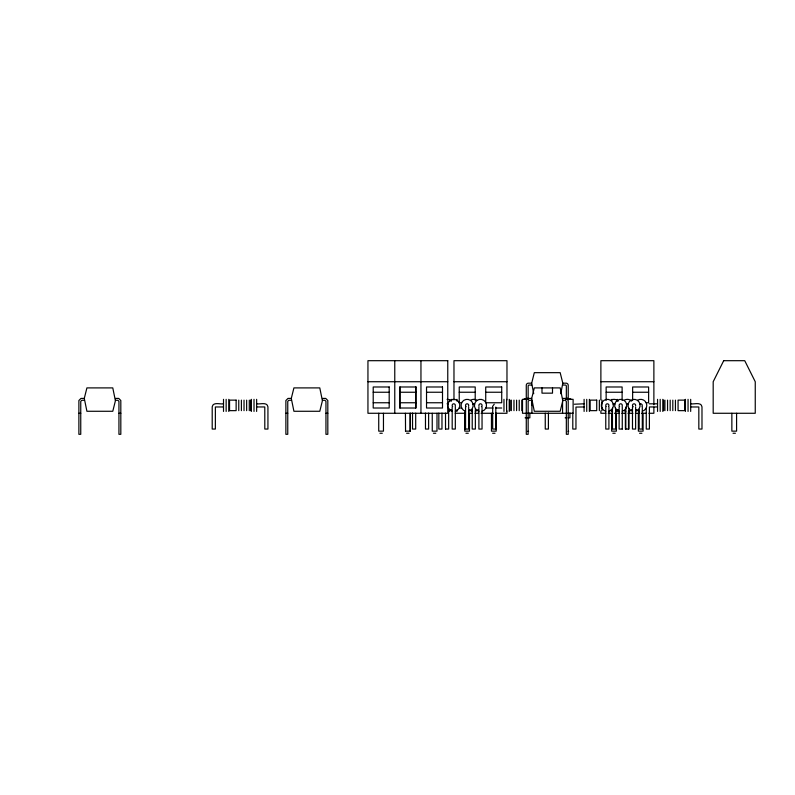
<?xml version="1.0" encoding="UTF-8"?>
<svg xmlns="http://www.w3.org/2000/svg" width="795" height="795" viewBox="0 0 795 795"><rect width="100%" height="100%" fill="white"/><g stroke="black" fill="none" stroke-linecap="round" stroke-linejoin="round"><path stroke-width="1.19" d="M84.28 398.414L86.913 387.9L112.781 387.9L115.414 400.76L112.781 411.273L86.913 411.273L84.28 398.414L80.981 398.414L78.884 400.521L78.884 434.309L80.752 434.309L80.752 401.336L81.805 400.283L84.28 400.283M291.288 398.414L293.921 387.9L319.789 387.9L322.412 400.76L319.789 411.273L293.921 411.273L291.288 398.414L287.989 398.414L285.882 400.521L285.882 434.309L287.76 434.309L287.76 401.336L288.804 400.283L291.288 400.283M533.723 393.704L531.686 383.18L534.31 372.666L560.177 372.666L562.81 383.18L560.763 393.704M531.686 398.414L534.31 387.9L560.177 387.9L562.81 400.76L560.177 411.273L534.31 411.273L531.686 398.414L528.377 398.414L526.28 400.521L526.28 434.309L528.148 434.309L528.148 401.336L529.202 400.283L531.686 400.283M492.771 406.146L494.242 404.228M574.368 404.218L584.106 403.81M367.946 381.729L447.764 381.729M453.975 381.729L506.972 381.729M600.881 381.729L653.878 381.729M531.686 383.18L528.377 383.18A2.107 2.107 0 0 0 526.28 385.287L526.28 398.037L528.148 398.037L528.148 386.102A1.053 1.053 0 0 1 529.202 385.048L531.686 385.048M562.81 383.18L566.11 383.18A2.107 2.107 0 0 1 568.216 385.287L568.216 398.037L566.338 398.037L566.338 386.102A1.053 1.053 0 0 0 565.295 385.048L562.81 385.048M373.213 392.243L389.192 392.243M399.706 392.243L416.004 392.243M426.527 392.243L442.507 392.243M459.232 392.243L475.211 392.243M485.725 392.243L501.715 392.243M606.138 392.243L622.117 392.243M632.631 392.243L648.621 392.243M115.414 398.414L118.713 398.414L120.82 400.521L120.82 434.309L118.942 434.309L118.942 401.336L117.889 400.283L115.414 400.283M322.412 398.414L325.721 398.414L327.818 400.521L327.818 434.309L325.95 434.309L325.95 401.336L324.897 400.283L322.412 400.283M562.81 398.414L566.11 398.414L568.216 400.521L568.216 434.309L566.338 434.309L566.338 401.336L565.295 400.283L562.81 400.283M524.213 398.901L528.218 398.901M565.553 398.901L570.8 398.901M528.397 399.328L522.504 399.328L522.504 413.271L573.115 413.271L573.115 399.328L565.563 399.328M373.213 402.757L389.192 402.757M399.706 402.757L416.004 402.757M426.527 402.757L442.507 402.757M461.686 402.757L459.232 402.757L459.232 386.986L475.211 386.986L475.211 400.422M646.156 402.757L648.621 402.757L648.621 386.986L632.631 386.986L632.631 400.422M223.514 403.81C220.245 404.496 212.941 401.614 212.205 406.861L212.205 429.052L215.365 429.052L215.375 406.98L223.514 406.96M256.636 403.82C259.905 404.506 267.2 401.624 267.935 406.861L267.935 429.052L264.805 429.052L264.785 406.96L256.636 406.951M649.306 403.82L657.554 403.82M690.686 403.81C693.946 404.496 701.26 401.614 701.985 406.861L701.985 429.052L698.835 429.052L698.825 406.98L690.686 406.96M584.106 406.96L575.958 407.07L575.958 429.052L572.798 429.052L572.798 413.022M657.554 406.951L649.406 406.96L649.396 429.052L646.265 429.052L646.265 408.093M459.232 408.014L461.686 408.014M485.725 408.014L493.109 408.014M495.563 408.014L501.715 408.014M78.884 413.271L80.752 413.271M118.942 413.271L120.82 413.271M285.882 413.271L287.76 413.271M325.95 413.271L327.818 413.271M455.207 413.271L465.443 413.271M468.762 413.271L472.459 413.271M474.923 413.271L478.62 413.271M481.084 413.271L493.417 413.271M495.494 413.271L506.972 413.271L506.972 410.846M605.81 413.271L600.881 413.271L600.881 410.846M608.274 413.271L612.349 413.271M614.436 413.271L619.365 413.271M621.829 413.271L625.526 413.271M627.99 413.271L632.919 413.271M635.384 413.271L639.548 413.271M641.555 413.271L646.484 413.271M648.949 413.271L653.878 413.271L653.878 407.209M525.097 417.842L526.727 417.842M527.343 417.842L529.848 417.842L529.848 412.953M565.166 417.842L566.467 417.842M568.028 417.842L569.916 417.842L569.916 412.953M445.508 429.052L448.658 429.052L448.658 408.193M622.276 429.052L619.126 429.052L619.126 406.97M405.44 431.148L410.28 431.148L410.28 413.271M527.473 431.387L528.605 431.387M568.107 431.387L568.663 431.387M379.911 433.255L382.276 433.255M406.623 433.255L409.097 433.255M433.434 433.255L435.799 433.255M465.93 433.255L468.295 433.255M492.642 433.255L495.007 433.255M612.836 433.255L615.201 433.255M639.548 433.255L641.913 433.255M733.04 433.255L735.405 433.255M736.587 413.271L736.587 431.148L731.857 431.148L731.857 413.271M690.686 399.338L690.686 411.432M688.053 399.338L688.053 411.432M685.429 399.338L685.429 411.432M675.432 400.133L675.432 410.647M672.808 400.133L672.808 410.647M670.175 400.133L670.175 410.647M667.552 400.133L667.552 410.647M664.918 400.133L664.918 410.647M663.606 400.133L663.606 410.647M662.811 399.338L662.811 411.432M660.188 399.338L660.188 411.432M657.554 399.338L657.554 411.432M653.878 404.784L653.878 360.691L600.881 360.691L600.881 399.925M643.095 413.271L643.095 431.148L638.365 431.148L638.365 413.271M642.3 406.98L642.31 429.052L639.16 429.052L639.17 409.405M635.632 406.96L635.622 429.052L632.482 429.052L632.482 406.97M628.944 408.203L628.954 429.052L625.387 429.052L625.387 410.727M628.517 410.558L628.517 429.052M625.814 406.951L625.804 429.052M622.276 406.96L622.266 429.052M622.117 400.422L622.117 386.986L606.138 386.986L606.138 400.422M617.228 399.338L617.228 401.107M617.228 409.663L617.228 411.432M616.383 413.271L616.383 431.148L611.653 431.148L611.653 413.271M615.588 408.203L615.598 429.052L612.448 429.052L612.458 408.183M611.971 399.338L611.971 400.153M611.971 410.627L611.971 411.432M611.186 409.942L611.186 410.647M608.92 406.96L608.91 429.052L605.77 429.052L605.77 406.97M601.984 400.133L601.984 405.39M601.984 406.752L601.984 410.647M599.351 400.133L599.351 410.647M589.363 399.338L589.363 411.432M586.73 399.338L586.73 411.432M584.106 399.338L584.106 411.432M562.562 400.352L562.562 413.271M552.505 387.9L552.505 393.157L541.991 393.157L541.991 387.9M548.401 413.022L548.401 429.052L545.251 429.052L545.251 413.171M531.925 400.352L531.925 413.271M531.835 402.359L531.835 405.39M521.848 400.133L521.848 410.647M519.224 400.133L519.224 410.647M516.591 400.133L516.591 410.647M513.968 400.133L513.968 410.647M511.334 400.133L511.334 410.647M510.022 400.133L510.022 410.647M509.227 399.338L509.227 411.432M506.972 399.925L506.972 360.691L453.975 360.691L453.975 399.925M506.604 399.338L506.604 411.432M503.97 399.338L503.97 411.432M496.189 413.271L496.189 431.148L491.459 431.148L491.459 413.271M495.812 407.07L495.812 429.052L492.681 429.052L492.681 406.861M482.038 406.98L482.048 429.052L478.898 429.052L478.908 406.951M475.36 409.425L475.37 429.052L472.22 429.052L472.23 409.405M469.477 413.271L469.477 431.148L464.747 431.148L464.747 413.271M468.682 406.98L468.692 429.052L465.125 429.052L465.125 410.727M465.552 406.951L465.542 429.052M456.966 399.338L456.966 401.107M456.966 409.663L456.966 411.432M455.336 406.96L455.326 429.052L452.186 429.052L452.186 406.97M451.709 399.338L451.709 400.153M451.709 410.627L451.709 411.432M450.924 400.133L450.924 400.829M450.924 409.942L450.924 410.647M449.602 400.133L449.602 400.829M449.602 409.942L449.602 410.647M445.508 413.102L445.518 429.052M441.97 413.092L441.98 429.052L438.83 429.052L438.83 413.102M436.992 413.271L436.992 431.148L432.251 431.148L432.251 413.271M428.614 413.092L428.624 429.052L425.474 429.052L425.474 413.102M420.953 360.691L420.953 413.271M415.696 386.986L415.696 408.014M415.696 413.171L415.696 429.052L412.535 429.052L412.535 413.022M410.17 413.271L410.17 431.148M405.44 413.271L405.539 431.148M400.024 386.986L400.024 408.014M394.767 360.691L394.767 413.271M383.458 413.271L383.458 431.148L378.728 431.148L378.728 413.271M256.636 399.338L256.636 411.432M254.012 399.338L254.012 411.432M251.379 399.338L251.379 411.432M250.594 400.133L250.594 410.647M249.282 400.133L249.282 410.647M246.649 400.133L246.649 410.647M244.025 400.133L244.025 410.647M241.392 400.133L241.392 410.647M238.758 400.133L238.758 410.647M228.771 399.338L228.771 411.432M226.148 399.338L226.148 411.432M223.514 399.338L223.514 411.432M451.361 409.663A6.042 6.042 0 0 1 448.648 411.224M447.078 399.338A6.042 6.042 0 0 1 451.361 401.107M447.038 403.81A1.58 1.58 0 0 1 448.171 404.248M478.063 409.663A6.042 6.042 0 0 1 475.36 411.224M472.23 411.224A6.042 6.042 0 0 1 469.517 409.663M470.769 400.153A6.042 6.042 0 0 1 476.811 400.153M472.826 404.138A1.58 1.58 0 0 1 474.744 404.128M478.908 411.224A6.042 6.042 0 0 1 475.519 401.922A6.042 6.042 0 0 1 485.427 401.922A6.042 6.042 0 0 1 482.038 411.224M479.017 405.997A1.58 1.58 0 0 1 479.733 403.989A1.58 1.58 0 0 1 481.8 404.536A1.58 1.58 0 0 1 481.432 406.633M452.196 411.224A6.042 6.042 0 0 1 448.807 401.922A6.042 6.042 0 0 1 458.715 401.922A6.042 6.042 0 0 1 455.326 411.224M452.673 406.533A1.58 1.58 0 0 1 452.524 404.407A1.58 1.58 0 0 1 454.631 404.069A1.58 1.58 0 0 1 455.147 406.136M605.78 411.224A6.042 6.042 0 0 1 602.391 401.922A6.042 6.042 0 0 1 612.299 401.922A6.042 6.042 0 0 1 608.91 411.224M606.257 406.533A1.58 1.58 0 0 1 606.197 404.297A1.58 1.58 0 0 1 608.433 404.248A1.58 1.58 0 0 1 608.483 406.474M618.301 409.663A6.042 6.042 0 0 1 615.588 411.224M612.458 411.224A6.042 6.042 0 0 1 610.997 410.627M610.997 400.153A6.042 6.042 0 0 1 618.301 401.107M613.054 404.138A1.58 1.58 0 0 1 614.982 404.128M465.552 411.224A6.042 6.042 0 0 1 462.163 401.922A6.042 6.042 0 0 1 472.071 401.922A6.042 6.042 0 0 1 468.682 411.224M466.158 406.642A1.58 1.58 0 0 1 465.781 404.546A1.58 1.58 0 0 1 467.838 403.989A1.58 1.58 0 0 1 468.573 405.987M631.657 409.663A6.042 6.042 0 0 1 628.944 411.224M625.814 411.224A6.042 6.042 0 0 1 624.353 410.627M624.353 400.153A6.042 6.042 0 0 1 631.657 401.107M626.41 404.138A1.58 1.58 0 0 1 628.328 404.128M619.136 411.224A6.042 6.042 0 0 1 615.747 401.922A6.042 6.042 0 0 1 625.655 401.922A6.042 6.042 0 0 1 622.266 411.224M619.613 406.533A1.58 1.58 0 0 1 619.464 404.407A1.58 1.58 0 0 1 621.571 404.069A1.58 1.58 0 0 1 622.087 406.136M637.709 400.153A6.042 6.042 0 0 1 646.315 403.075A6.042 6.042 0 0 1 642.3 411.224M639.17 411.224A6.042 6.042 0 0 1 636.457 409.663M639.766 404.138A1.58 1.58 0 0 1 641.982 406.344M632.492 411.224A6.042 6.042 0 0 1 629.103 401.922A6.042 6.042 0 0 1 639.011 401.922A6.042 6.042 0 0 1 635.622 411.224M633.297 406.772A1.58 1.58 0 0 1 632.611 404.754A1.58 1.58 0 0 1 634.559 403.89A1.58 1.58 0 0 1 635.593 405.758M723.698 360.691L713.185 381.729L713.185 413.271L755.25 413.271L755.25 381.729L744.736 360.691L723.698 360.691M447.764 360.691L367.946 360.691L367.946 413.271L447.764 413.271L447.764 360.691M389.192 386.986L373.213 386.986L373.213 408.014L389.192 408.014L389.192 386.986M416.004 386.986L399.706 386.986L399.706 408.014L416.004 408.014L416.004 386.986M442.507 386.986L426.527 386.986L426.527 408.014L442.507 408.014L442.507 386.986M501.715 386.986L485.725 386.986L485.725 402.757L501.715 402.757L501.715 386.986M236.135 400.133L229.556 400.133L229.556 410.647L236.135 410.647L236.135 400.133M596.727 400.133L590.148 400.133L590.148 410.647L596.727 410.647L596.727 400.133M684.634 400.133L678.065 400.133L678.065 410.647L684.634 410.647L684.634 400.133"/></g></svg>
